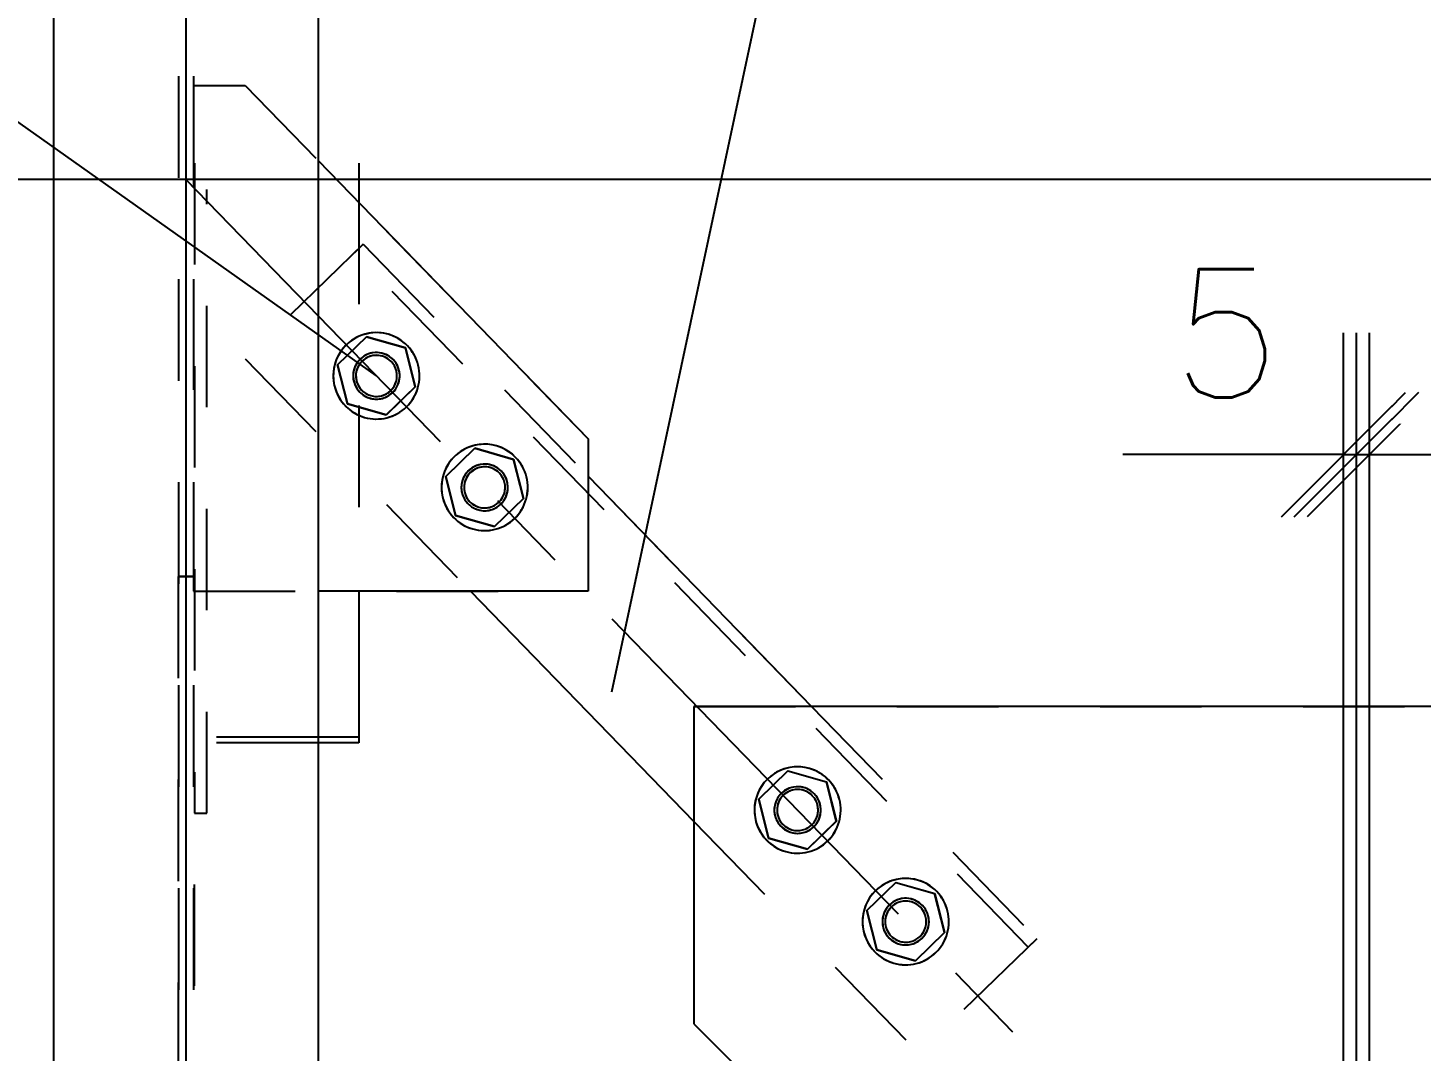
# Model space of a CAD drawing. Header units: millimetres. Extents: x 505 to 1346, y 20403 to 20997.
# Drawn here: x 899.17 to 926.08, y 20697.84 to 20717.59 of the extents above; entities that cross this region are included whole.
import ezdxf

# ---------------------------------------------------------------- set-up
doc = ezdxf.new("R2010")
doc.units = ezdxf.units.MM
doc.linetypes.add('CENTER', pattern=[12.7, 7.9375, -1.5875, 1.5875, -1.5875])
doc.linetypes.add('DXK_LINE_DOT2', pattern=[3.9198, 1.9599, -1.9599])
doc.styles.add('RomanS', font='ROMANS__.TTF', dxfattribs={"height": 0.2})

# ---------------------------------------------------------------- blocks, each defined once
blk = doc.blocks.new('Part-110200292-73652 - 73645')
at = {"color": 7, "linetype": 'CENTER'}
blk.add_line((924.828, 20691.365), (902.228, 20714.665), dxfattribs=at)
at = {"color": 7, "linetype": 'DXK_LINE_DOT2'}
for p, q in [((905.652, 20713.415), (903.373, 20711.204)), ((905.652, 20713.414), (905.484, 20713.251)), ((905.652, 20713.415), (909.994, 20708.938)), ((905.652, 20713.414), (905.652, 20713.415)), ((918.489, 20699.843), (905.484, 20713.251)), ((905.484, 20713.251), (905.484, 20713.251)), ((903.373, 20711.204), (907.722, 20706.72)), ((914.308, 20704.491), (909.994, 20708.938)), ((914.308, 20704.491), (918.657, 20700.007)), ((912.037, 20702.272), (916.378, 20697.796)), ((918.657, 20700.007), (916.378, 20697.796)), ((918.489, 20699.843), (918.657, 20700.007)), ((918.657, 20700.007), (918.657, 20700.007)), ((918.489, 20699.843), (918.489, 20699.843))]:
    blk.add_line(p, q, dxfattribs=at)
at = {"color": 3, "linetype": 'Continuous'}
for p, q in [((909.994, 20708.938), (914.308, 20704.491)), ((907.722, 20706.72), (912.037, 20702.272))]:
    blk.add_line(p, q, dxfattribs=at)
blk = doc.blocks.new('Part-110200292-73751 - 73645')
at = {"color": 3, "linetype": 'Continuous'}
for p, q in [((899.678, 20687.914), (899.678, 20732.339)), ((899.678, 20732.339), (904.778, 20732.339)), ((904.778, 20732.339), (904.778, 20687.914))]:
    blk.add_line(p, q, dxfattribs=at)
at = {"color": 7, "linetype": 'DXK_LINE_DOT2'}
for p, q in [((899.678, 20732.339), (904.778, 20732.339)), ((899.678, 20732.339), (902.083, 20732.339)), ((902.083, 20732.339), (902.083, 20687.913)), ((902.373, 20732.339), (902.373, 20687.913)), ((902.373, 20732.339), (904.778, 20732.339)), ((899.678, 20687.913), (899.678, 20687.914)), ((899.678, 20687.913), (899.678, 20687.914)), ((899.678, 20687.913), (899.678, 20687.914)), ((899.678, 20687.913), (899.678, 20687.914)), ((902.373, 20687.913), (899.678, 20687.913)), ((899.678, 20687.913), (899.678, 20687.913)), ((902.083, 20687.913), (899.678, 20687.913)), ((899.678, 20687.913), (899.678, 20687.913)), ((902.083, 20687.913), (902.083, 20687.913)), ((902.083, 20687.913), (902.373, 20687.913)), ((904.778, 20687.913), (902.373, 20687.913)), ((902.373, 20687.913), (902.373, 20687.913)), ((902.373, 20687.913), (904.778, 20687.913)), ((904.778, 20687.913), (904.778, 20687.914))]:
    blk.add_line(p, q, dxfattribs=at)
at = {"color": 7, "linetype": 'Continuous'}
blk.add_line((902.228, 20732.339), (902.228, 20687.913), dxfattribs=at)
blk = doc.blocks.new('Part-110200292-73724 - 73645')
at = {"color": 3, "linetype": 'Continuous'}
for p, q in [((937.62, 20704.491), (912.037, 20704.491)), ((912.037, 20704.491), (912.037, 20698.364)), ((937.62, 20704.491), (937.62, 20704.491)), ((937.62, 20704.491), (937.62, 20698.364)), ((912.037, 20698.364), (914.587, 20695.814)), ((935.07, 20695.814), (937.62, 20698.364)), ((937.62, 20698.364), (937.62, 20698.364))]:
    blk.add_line(p, q, dxfattribs=at)
at = {"color": 7, "linetype": 'DXK_LINE_DOT2'}
for p, q in [((912.037, 20704.491), (937.62, 20704.491)), ((937.62, 20698.364), (937.62, 20704.491)), ((912.037, 20698.364), (914.587, 20695.814)), ((935.07, 20695.814), (937.62, 20698.364)), ((914.587, 20695.814), (935.07, 20695.814)), ((914.587, 20695.814), (914.587, 20695.814)), ((914.587, 20695.814), (935.07, 20695.814)), ((935.07, 20695.814), (935.07, 20695.814))]:
    blk.add_line(p, q, dxfattribs=at)
blk = doc.blocks.new('Bolt-110200292-73725 - 73645')
at = {"color": 3, "linetype": 'DXK_LINE_DOT2'}
for p, q in [((913.287, 20702.704), (913.846, 20703.246)), ((913.846, 20703.246), (914.596, 20703.033)), ((913.846, 20703.246), (913.846, 20703.246)), ((914.596, 20703.033), (914.786, 20702.277)), ((913.477, 20701.948), (913.287, 20702.704)), ((914.786, 20702.277), (914.227, 20701.735)), ((914.227, 20701.735), (913.477, 20701.948)), ((914.227, 20701.735), (914.227, 20701.735)), ((915.376, 20700.55), (915.935, 20701.093)), ((915.935, 20701.093), (916.685, 20700.88)), ((915.935, 20701.093), (915.935, 20701.093)), ((916.685, 20700.88), (916.875, 20700.124)), ((915.566, 20699.795), (915.376, 20700.55)), ((916.875, 20700.124), (916.315, 20699.582)), ((916.315, 20699.582), (915.566, 20699.795)), ((916.315, 20699.582), (916.315, 20699.582))]:
    blk.add_line(p, q, dxfattribs=at)
at = {"color": 3, "linetype": 'Continuous'}
for p, q in [((913.288, 20702.704), (913.847, 20703.246)), ((913.847, 20703.246), (913.288, 20702.704)), ((913.847, 20703.246), (914.595, 20703.033)), ((913.847, 20703.246), (913.847, 20703.246)), ((913.847, 20703.246), (914.595, 20703.033)), ((914.595, 20703.033), (914.785, 20702.278)), ((914.595, 20703.033), (914.595, 20703.033)), ((914.785, 20702.278), (914.595, 20703.033)), ((913.478, 20701.949), (913.288, 20702.704)), ((913.288, 20702.704), (913.288, 20702.704)), ((913.288, 20702.704), (913.478, 20701.949)), ((914.785, 20702.278), (914.227, 20701.736)), ((914.227, 20701.736), (914.785, 20702.278)), ((914.785, 20702.278), (914.785, 20702.278)), ((914.227, 20701.736), (913.478, 20701.949)), ((913.478, 20701.949), (913.478, 20701.949)), ((913.478, 20701.949), (914.227, 20701.736)), ((914.227, 20701.736), (914.227, 20701.736)), ((915.376, 20700.55), (915.935, 20701.092)), ((915.935, 20701.092), (915.376, 20700.55)), ((915.935, 20701.092), (916.684, 20700.879)), ((915.935, 20701.092), (915.935, 20701.092)), ((915.935, 20701.092), (916.684, 20700.879)), ((916.684, 20700.879), (916.874, 20700.124)), ((916.684, 20700.879), (916.684, 20700.879)), ((916.874, 20700.124), (916.684, 20700.879)), ((915.566, 20699.795), (915.376, 20700.55)), ((915.376, 20700.55), (915.376, 20700.55)), ((915.376, 20700.55), (915.566, 20699.795)), ((916.874, 20700.124), (916.315, 20699.582)), ((916.315, 20699.582), (916.874, 20700.124)), ((916.874, 20700.124), (916.874, 20700.124)), ((916.315, 20699.582), (915.566, 20699.795)), ((915.566, 20699.795), (915.566, 20699.795)), ((915.566, 20699.795), (916.315, 20699.582)), ((916.315, 20699.582), (916.315, 20699.582))]:
    blk.add_line(p, q, dxfattribs=at)
for centre, radius, start, end in [((914.037, 20702.491), 0.834, 74.1263, 254.1263), ((914.037, 20702.491), 0.834, 44.1263, 224.1263), ((914.037, 20702.491), 0.834, 254.1263, 74.1263), ((914.037, 20702.491), 0.834, 224.1263, 44.1263), ((914.037, 20702.491), 0.397, 74.1263, 254.1263), ((914.037, 20702.491), 0.45, 314.1263, 134.1263), ((914.037, 20702.491), 0.397, 254.1263, 74.1263), ((914.037, 20702.491), 0.45, 134.1263, 314.1263), ((916.125, 20700.337), 0.834, 74.1263, 254.1263), ((916.125, 20700.337), 0.834, 44.1263, 224.1263), ((916.125, 20700.337), 0.834, 254.1263, 74.1263), ((916.125, 20700.337), 0.834, 224.1263, 44.1263), ((916.125, 20700.337), 0.397, 74.1263, 254.1263), ((916.125, 20700.337), 0.45, 314.1263, 134.1263), ((916.125, 20700.337), 0.397, 254.1263, 74.1263), ((916.125, 20700.337), 0.45, 134.1263, 314.1263)]:
    blk.add_arc(centre, radius, start, end, dxfattribs=at)
at = {"color": 3, "linetype": 'DXK_LINE_DOT2'}
for centre, radius, start, end in [((914.037, 20702.491), 0.45, 116.1263, 296.1263), ((914.037, 20702.491), 0.397, 44.1263, 224.1263), ((914.037, 20702.491), 0.45, 296.1263, 116.1263), ((914.037, 20702.491), 0.397, 224.1263, 44.1263), ((916.125, 20700.337), 0.45, 116.1263, 296.1263), ((916.125, 20700.337), 0.397, 44.1263, 224.1263), ((916.125, 20700.337), 0.45, 296.1263, 116.1263), ((916.125, 20700.337), 0.397, 224.1263, 44.1263)]:
    blk.add_arc(centre, radius, start, end, dxfattribs=at)
blk = doc.blocks.new('Part-110200292-73726 - 73645')
at = {"color": 7, "linetype": 'CENTER'}
blk.add_line((947.428, 20714.665), (924.828, 20691.365), dxfattribs=at)
at = {"color": 7, "linetype": 'DXK_LINE_DOT2'}
for p, q in [((944.004, 20713.415), (939.663, 20708.938)), ((944.004, 20713.415), (946.283, 20711.204)), ((944.004, 20713.414), (944.004, 20713.415)), ((944.173, 20713.251), (944.004, 20713.414)), ((931.168, 20699.843), (944.173, 20713.251)), ((944.173, 20713.251), (944.173, 20713.251)), ((946.283, 20711.204), (941.934, 20706.72)), ((939.663, 20708.938), (935.348, 20704.491)), ((935.348, 20704.491), (930.999, 20700.007)), ((937.62, 20702.272), (933.278, 20697.796)), ((930.999, 20700.007), (933.278, 20697.796)), ((930.999, 20700.007), (931.168, 20699.843)), ((930.999, 20700.007), (930.999, 20700.007)), ((931.168, 20699.843), (931.168, 20699.843))]:
    blk.add_line(p, q, dxfattribs=at)
at = {"color": 3, "linetype": 'Continuous'}
for p, q in [((939.663, 20708.938), (935.348, 20704.491)), ((941.934, 20706.72), (937.62, 20702.272))]:
    blk.add_line(p, q, dxfattribs=at)
blk = doc.blocks.new('Part-110200292-73754 - 73645')
at = {"color": 7, "linetype": 'DXK_LINE_DOT2'}
for p, q in [((902.393, 20714.982), (902.393, 20702.428)), ((902.628, 20702.428), (902.628, 20714.474)), ((905.568, 20714.219), (905.568, 20706.72)), ((904.778, 20703.897), (902.393, 20703.897)), ((904.778, 20703.789), (902.628, 20703.789)), ((902.393, 20702.428), (902.628, 20702.428))]:
    blk.add_line(p, q, dxfattribs=at)
at = {"color": 3, "linetype": 'Continuous'}
for p, q in [((905.568, 20714.982), (905.568, 20714.219)), ((905.568, 20706.72), (905.568, 20703.789)), ((905.568, 20703.897), (904.778, 20703.897)), ((905.568, 20703.789), (904.778, 20703.789))]:
    blk.add_line(p, q, dxfattribs=at)
blk = doc.blocks.new('Part-110200292-73762 - 73645')
at = {"color": 7, "linetype": 'DXK_LINE_DOT2'}
for p, q in [((902.393, 20707), (902.078, 20707)), ((902.078, 20707), (902.078, 20695.174)), ((902.078, 20707), (902.393, 20707)), ((902.393, 20695.174), (902.393, 20702.428)), ((902.078, 20695.674), (902.393, 20695.674)), ((902.078, 20695.174), (902.393, 20695.174)), ((902.078, 20695.174), (902.393, 20695.174))]:
    blk.add_line(p, q, dxfattribs=at)
blk = doc.blocks.new('Part-110200292-73764 - 73645')
at = {"color": 7, "linetype": 'DXK_LINE_DOT2'}
for p, q in [((902.373, 20716.482), (902.373, 20706.72)), ((902.373, 20716.482), (903.373, 20716.482)), ((903.373, 20716.482), (909.994, 20709.657)), ((903.373, 20716.482), (903.373, 20716.482)), ((902.373, 20706.72), (909.994, 20706.72))]:
    blk.add_line(p, q, dxfattribs=at)
at = {"color": 3, "linetype": 'Continuous'}
for p, q in [((904.778, 20715.034), (909.994, 20709.657)), ((909.994, 20709.657), (909.994, 20709.657)), ((909.994, 20709.657), (909.994, 20706.72)), ((909.994, 20706.72), (904.778, 20706.72)), ((909.994, 20706.72), (909.994, 20706.72))]:
    blk.add_line(p, q, dxfattribs=at)
blk = doc.blocks.new('Bolt-110200292-73780 - 73645')
at = {"color": 3, "linetype": 'Continuous'}
for p, q in [((905.156, 20711.087), (905.715, 20711.629)), ((905.715, 20711.629), (905.156, 20711.087)), ((905.715, 20711.629), (906.464, 20711.416)), ((905.715, 20711.629), (905.715, 20711.629)), ((906.464, 20711.416), (905.715, 20711.629)), ((906.464, 20711.416), (906.654, 20710.661)), ((906.464, 20711.416), (906.464, 20711.416)), ((906.654, 20710.661), (906.464, 20711.416)), ((905.347, 20710.332), (905.156, 20711.087)), ((905.156, 20711.087), (905.156, 20711.087)), ((905.156, 20711.087), (905.347, 20710.332)), ((906.654, 20710.661), (906.095, 20710.119)), ((906.095, 20710.119), (906.654, 20710.661)), ((906.654, 20710.661), (906.654, 20710.661)), ((906.095, 20710.119), (905.347, 20710.332)), ((905.347, 20710.332), (905.347, 20710.332)), ((905.347, 20710.332), (906.095, 20710.119)), ((906.095, 20710.119), (906.095, 20710.119)), ((907.245, 20708.933), (907.804, 20709.475)), ((907.804, 20709.475), (907.245, 20708.933)), ((907.804, 20709.475), (908.553, 20709.262)), ((907.804, 20709.475), (907.804, 20709.475)), ((908.553, 20709.262), (907.804, 20709.475)), ((908.553, 20709.262), (908.743, 20708.507)), ((908.553, 20709.262), (908.553, 20709.262)), ((908.743, 20708.507), (908.553, 20709.262)), ((907.435, 20708.178), (907.245, 20708.933)), ((907.245, 20708.933), (907.245, 20708.933)), ((907.245, 20708.933), (907.435, 20708.178)), ((908.743, 20708.507), (908.184, 20707.965)), ((908.184, 20707.965), (908.743, 20708.507)), ((908.743, 20708.507), (908.743, 20708.507)), ((908.184, 20707.965), (907.435, 20708.178)), ((907.435, 20708.178), (907.435, 20708.178)), ((907.435, 20708.178), (908.184, 20707.965)), ((908.184, 20707.965), (908.184, 20707.965))]:
    blk.add_line(p, q, dxfattribs=at)
at = {"color": 3, "linetype": 'DXK_LINE_DOT2'}
for p, q in [((905.156, 20711.087), (905.715, 20711.629)), ((905.715, 20711.629), (906.465, 20711.416)), ((905.715, 20711.629), (905.715, 20711.629)), ((906.465, 20711.416), (906.655, 20710.66)), ((906.465, 20711.416), (906.465, 20711.416)), ((905.346, 20710.331), (905.156, 20711.087)), ((905.156, 20711.087), (905.156, 20711.087)), ((906.655, 20710.66), (906.096, 20710.118)), ((906.655, 20710.66), (906.655, 20710.661)), ((906.096, 20710.118), (905.346, 20710.331)), ((905.346, 20710.331), (905.346, 20710.331)), ((906.096, 20710.118), (906.096, 20710.118)), ((907.245, 20708.933), (907.804, 20709.476)), ((907.804, 20709.476), (908.553, 20709.263)), ((907.804, 20709.476), (907.804, 20709.476)), ((908.553, 20709.263), (908.744, 20708.507)), ((908.553, 20709.263), (908.553, 20709.263)), ((907.435, 20708.178), (907.245, 20708.933)), ((907.245, 20708.933), (907.245, 20708.933)), ((908.744, 20708.507), (908.184, 20707.965)), ((908.744, 20708.507), (908.744, 20708.507)), ((908.184, 20707.965), (907.435, 20708.178)), ((907.435, 20708.178), (907.435, 20708.178)), ((908.184, 20707.965), (908.184, 20707.965))]:
    blk.add_line(p, q, dxfattribs=at)
at = {"color": 3, "linetype": 'Continuous'}
for centre, radius, start, end in [((905.905, 20710.874), 0.834, 74.1263, 254.1263), ((905.905, 20710.874), 0.834, 44.1263, 224.1263), ((905.905, 20710.874), 0.834, 224.1263, 44.1263), ((905.905, 20710.874), 0.834, 254.1263, 74.1263), ((905.905, 20710.874), 0.45, 134.1263, 314.1263), ((905.905, 20710.874), 0.397, 74.1263, 254.1263), ((905.905, 20710.874), 0.45, 314.1263, 134.1263), ((905.905, 20710.874), 0.397, 254.1263, 74.1263), ((907.994, 20708.72), 0.834, 74.1263, 254.1263), ((907.994, 20708.72), 0.834, 44.1263, 224.1263), ((907.994, 20708.72), 0.834, 224.1263, 44.1263), ((907.994, 20708.72), 0.834, 254.1263, 74.1263), ((907.994, 20708.72), 0.45, 134.1263, 314.1263), ((907.994, 20708.72), 0.397, 74.1263, 254.1263), ((907.994, 20708.72), 0.45, 314.1263, 134.1263), ((907.994, 20708.72), 0.397, 254.1263, 74.1263)]:
    blk.add_arc(centre, radius, start, end, dxfattribs=at)
at = {"color": 3, "linetype": 'DXK_LINE_DOT2'}
for centre, radius, start, end in [((905.905, 20710.874), 0.45, 116.1263, 296.1263), ((905.905, 20710.874), 0.397, 44.1263, 224.1263), ((905.905, 20710.874), 0.45, 296.1263, 116.1263), ((905.905, 20710.874), 0.397, 224.1263, 44.1263), ((907.994, 20708.72), 0.45, 116.1263, 296.1263), ((907.994, 20708.72), 0.397, 44.1263, 224.1263), ((907.994, 20708.72), 0.45, 296.1263, 116.1263), ((907.994, 20708.72), 0.397, 224.1263, 44.1263)]:
    blk.add_arc(centre, radius, start, end, dxfattribs=at)
blk = doc.blocks.new('StraightDimension-110200292-75706 - 73645')
at = {"color": 7, "linetype": 'Continuous'}
blk.add_line((947.428, 20714.665), (880.859, 20714.665), dxfattribs=at)
blk = doc.blocks.new('StraightDimension-110200292-75904 - 73645')
at = {"color": 7, "linetype": 'Continuous'}
for p, q in [((924.828, 20695.189), (924.828, 20711.704)), ((925.078, 20695.189), (925.078, 20711.704)), ((923.628, 20708.154), (926.028, 20710.554)), ((926.278, 20710.554), (923.878, 20708.154)), ((924.828, 20709.354), (925.078, 20709.354)), ((925.078, 20709.354), (929.341, 20709.354)), ((925.078, 20709.354), (929.341, 20709.354))]:
    blk.add_line(p, q, dxfattribs=at)
at = {"color": 0}
blk.add_wipeout([(928.904, 20709.954), (928.904, 20713.454), (925.516, 20713.454), (925.516, 20709.954)], dxfattribs=at)
at = {"color": 3, "style": 'RomanS'}
blk.add_text('5', height=2.477, dxfattribs=at).set_placement((926.016, 20710.454))
blk = doc.blocks.new('StraightDimension-110200292-75905 - 73645')
at = {"color": 7, "linetype": 'Continuous'}
for p, q in [((924.578, 20695.189), (924.578, 20711.704)), ((924.828, 20695.189), (924.828, 20711.704)), ((923.378, 20708.154), (925.778, 20710.554)), ((926.028, 20710.554), (923.628, 20708.154)), ((924.578, 20709.354), (920.316, 20709.354)), ((924.578, 20709.354), (920.316, 20709.354)), ((924.578, 20709.354), (924.828, 20709.354))]:
    blk.add_line(p, q, dxfattribs=at)
at = {"color": 0}
blk.add_wipeout([(924.141, 20709.954), (924.141, 20713.454), (920.753, 20713.454), (920.753, 20709.954)], dxfattribs=at)
at = {"color": 3, "style": 'RomanS'}
blk.add_text('5', height=2.477, dxfattribs=at).set_placement((921.253, 20710.454))
blk = doc.blocks.new('Mark-110200292-75856 - 73645')
at = {"color": 7, "linetype": 'Continuous'}
blk.add_line((910.448, 20704.773), (920.014, 20749.461), dxfattribs=at)
blk = doc.blocks.new('Mark-110200292-75879 - 73645')
at = {"color": 7, "linetype": 'Continuous'}
for p in [(884.157, 20719.409), (905.905, 20710.874)]:
    blk.add_line(p, (893.855, 20719.409), dxfattribs=at)
at = {"color": 0}
blk.add_wipeout([(893.255, 20720.009), (893.255, 20728.809), (884.757, 20728.809), (884.757, 20720.009)], dxfattribs=at)
at = {"color": 3, "style": 'RomanS', "width": 0.9}
for s, p in [('E111', (884.757, 20726.309)), ('E211', (884.757, 20723.009)), ('E221', (884.757, 20720.009))]:
    blk.add_text(s, height=2.4772, dxfattribs=at).set_placement(p)

msp = doc.modelspace()

# ---------------------------------------------------------------- block references
for name in ['Part-110200292-73751 - 73645', 'Part-110200292-73764 - 73645', 'Part-110200292-73754 - 73645', 'Part-110200292-73652 - 73645', 'Part-110200292-73726 - 73645', 'Bolt-110200292-73780 - 73645', 'Part-110200292-73762 - 73645', 'Part-110200292-73724 - 73645', 'Bolt-110200292-73725 - 73645']:
    msp.add_blockref(name, (0, 0))

# ---------------------------------------------------------------- next in the draw order: block references
msp.add_blockref('StraightDimension-110200292-75706 - 73645', (0, 0))

# ---------------------------------------------------------------- next in the draw order: block references
for name in ['Mark-110200292-75856 - 73645', 'StraightDimension-110200292-75904 - 73645']:
    msp.add_blockref(name, (0, 0))

# ---------------------------------------------------------------- next in the draw order: block references
for name in ['Mark-110200292-75879 - 73645', 'StraightDimension-110200292-75905 - 73645']:
    msp.add_blockref(name, (0, 0))

doc.saveas('drawing.dxf')
